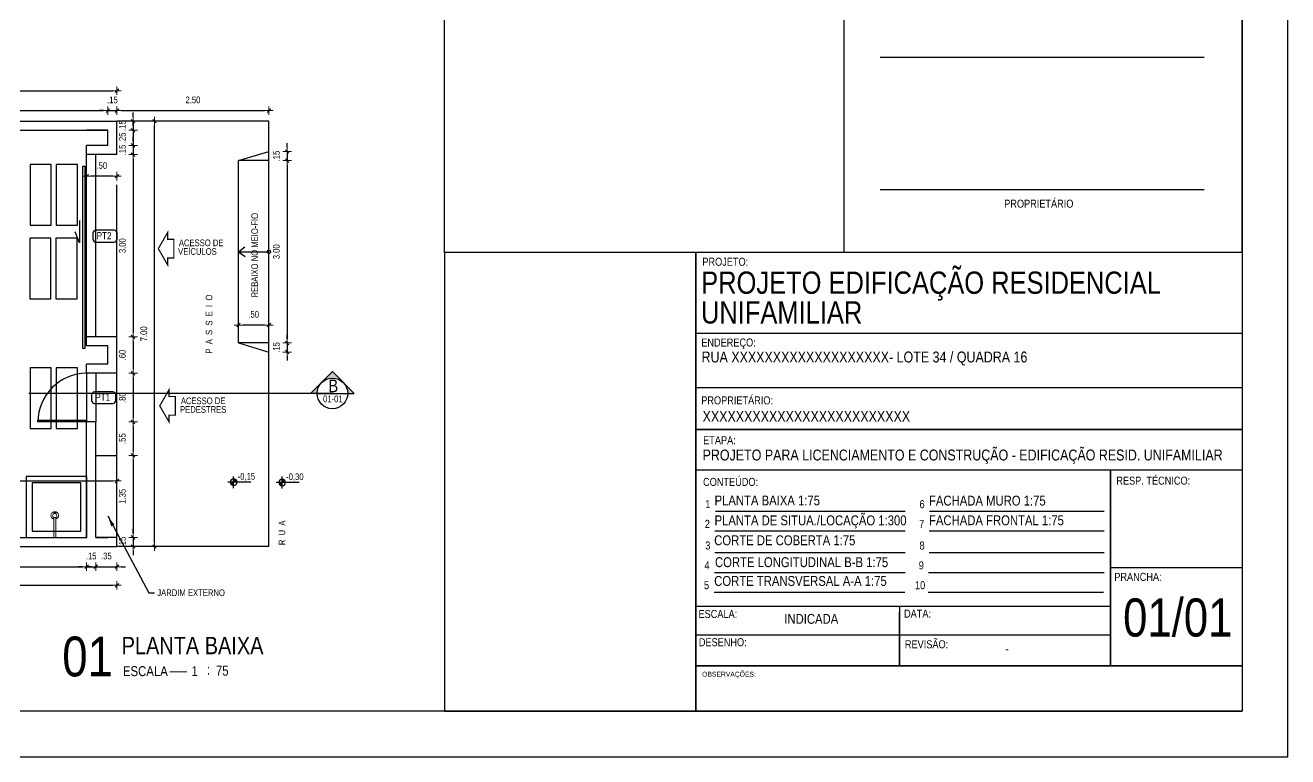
# Model space of a CAD drawing. Header units: millimetres. Extents: x -178 to 521, y -135 to 750.
# Drawn here: x -46.72 to -25.95, y 700.13 to 712.17 of the extents above; entities that cross this region are included whole.
import ezdxf
from ezdxf.enums import TextEntityAlignment as Align

# ---------------------------------------------------------------- set-up
doc = ezdxf.new("R2010")
doc.units = ezdxf.units.MM
doc.header["$LTSCALE"] = 20
doc.header["$MEASUREMENT"] = 0
doc.header["$PDSIZE"] = -5
for name, pattern in [('DASHDOT2', [0.5, 0.25, -0.125, 0, -0.125]), ('HIDDEN2', [0.1875, 0.125, -0.0625]), ('TRAÇO-2PTOS_P', [0.625, 0.25, -0.125, 0, -0.125, 0, -0.125])]:
    doc.linetypes.add(name, pattern=pattern)
doc.layers.get('0').update_dxf_attribs({"linetype": 'CONTINUOUS'})
doc.layers.get('Defpoints').update_dxf_attribs({"linetype": 'CONTINUOUS'})
for name, color, linetype in [('AR-ALV', 5, 'CONTINUOUS'), ('ARQ-COB-PROJ', 8, 'TRAÇO-2PTOS_P'), ('COTA', 7, 'CONTINUOUS'), ('COTAS', 7, 'CONTINUOUS'), ('DIVERSOS', 1, 'CONTINUOUS'), ('E-txt-g', 3, 'CONTINUOUS'), ('E-TXT-Y', 2, 'CONTINUOUS'), ('Layer1', 7, 'CONTINUOUS'), ('LAYER4', 7, 'CONTINUOUS'), ('LAYER5', 8, 'CONTINUOUS'), ('LAYER7', 4, 'CONTINUOUS'), ("LINHA - PROJETU'S", 1, 'CONTINUOUS'), ("PRANCHA - PROJETU'S", 7, 'CONTINUOUS'), ('TEXTO', 4, 'CONTINUOUS')]:
    doc.layers.add(name, color=color, linetype=linetype)
for name, color, linetype, lineweight in [('E-Cta-W', 7, 'CONTINUOUS', 20), ('E-Lay-9', 9, 'CONTINUOUS', 9), ('E-Pen-C', 4, 'CONTINUOUS', 15), ('E-Pen-G', 3, 'CONTINUOUS', 30), ('E-Txt-W', 7, 'CONTINUOUS', 20)]:
    doc.layers.add(name, color=color, linetype=linetype, lineweight=lineweight)
doc.styles.add('F2', font='ARIALN.TTF')
doc.dimstyles.new('DIMENSION-1', dxfattribs={"dimtxt": 0.11, "dimasz": 0.07, "dimexe": 1, "dimexo": 0, "dimgap": 0.12, "dimtad": 1, "dimzin": 7, "dimdsep": 46, "dimtxsty": 'F2', "dimblk1": 'TRACO', "dimblk2": 'TRACO', "dimsah": 1, "dimcen": 1, "dimse1": 1, "dimse2": 1, "dimclrd": 256, "dimclre": 256, "dimclrt": 6, "dimadec": 0, "dimazin": 0, "dimtfac": 1, "dimtix": 1, "dimtmove": 2, "dimatfit": 3, "dimldrblk": 'TRACO', "dimfxl": 1, "dimtolj": 1, "dimtzin": 0, "dimarcsym": 0})
doc.dimstyles.get("Standard").update_dxf_attribs({"dimtxt": 0.18, "dimasz": 0.18, "dimexe": 0.18, "dimexo": 0.0625, "dimgap": 0.09, "dimtad": 0, "dimtih": 1, "dimtoh": 1, "dimdec": 4, "dimzin": 0, "dimdsep": 46, "dimtxsty": 'Standard', "dimcen": 0.09, "dimadec": 0, "dimazin": 0, "dimtfac": 1, "dimtdec": 4, "dimtofl": 0, "dimtmove": 0, "dimatfit": 3, "dimfxl": 1, "dimtolj": 1, "dimtzin": 0, "dimarcsym": 0})

# ---------------------------------------------------------------- blocks, each defined once
blk = doc.blocks.new('TRACO')
at = {"layer": 'E-Pen-C'}
for p, q in [((-1, 0), (1, 0)), ((0, 1), (0, -1))]:
    blk.add_line(p, q, dxfattribs=at)
at = {"layer": 'E-Pen-G'}
blk.add_line((-0.42, -0.42), (0.42, 0.42), dxfattribs=at)
blk = doc.blocks.new('*D412')
at = {"linetype": 'Continuous', "lineweight": -2}
blk.add_line((-49.485, 703.257), (-45.785, 703.257), dxfattribs=at)
at = {"layer": 'Defpoints', "color": 0, "linetype": 'Continuous'}
for p in [(-49.555, 703.74), (-45.715, 703.74), (-45.715, 703.257)]:
    blk.add_point(p, dxfattribs=at)
at = {"linetype": 'Continuous', "lineweight": -2, "xscale": 0.07, "yscale": 0.07, "zscale": 0.07, "rotation": 180}
blk.add_blockref('TRACO', (-49.555, 703.257), dxfattribs=at)
at = {"linetype": 'Continuous', "lineweight": -2, "xscale": 0.07, "yscale": 0.07, "zscale": 0.07}
blk.add_blockref('TRACO', (-45.715, 703.257), dxfattribs=at)
at = {"color": 6, "linetype": 'Continuous', "insert": (-47.635, 703.433), "char_height": 0.11, "attachment_point": 5, "style": 'F2'}
blk.add_mtext('\\A1;3.85', dxfattribs=at)
blk = doc.blocks.new('*D341')
at = {"lineweight": -2}
for p, q in [((-45.785, 703.257), (-45.855, 703.257)), ((-45.715, 703.257), (-45.565, 703.257)), ((-45.495, 703.257), (-45.425, 703.257))]:
    blk.add_line(p, q, dxfattribs=at)
at = {"layer": 'Defpoints', "color": 0}
for p in [(-45.715, 703.74), (-45.565, 703.74), (-45.565, 703.257)]:
    blk.add_point(p, dxfattribs=at)
at = {"lineweight": -2, "xscale": 0.07, "yscale": 0.07, "zscale": 0.07}
blk.add_blockref('TRACO', (-45.715, 703.257), dxfattribs=at)
at = {"lineweight": -2, "xscale": 0.07, "yscale": 0.07, "zscale": 0.07, "rotation": 180}
blk.add_blockref('TRACO', (-45.565, 703.257), dxfattribs=at)
at = {"color": 6, "insert": (-45.64, 703.433), "char_height": 0.11, "attachment_point": 5, "style": 'F2'}
blk.add_mtext('\\A1;.15', dxfattribs=at)
blk = doc.blocks.new('*D413')
at = {"linetype": 'Continuous', "lineweight": -2}
blk.add_line((-70.145, 702.952), (-45.285, 702.952), dxfattribs=at)
at = {"layer": 'Defpoints', "color": 0, "linetype": 'Continuous'}
for p in [(-70.215, 703.59), (-45.215, 703.59), (-45.215, 702.952)]:
    blk.add_point(p, dxfattribs=at)
at = {"linetype": 'Continuous', "lineweight": -2, "xscale": 0.07, "yscale": 0.07, "zscale": 0.07, "rotation": 180}
blk.add_blockref('TRACO', (-70.215, 702.952), dxfattribs=at)
at = {"linetype": 'Continuous', "lineweight": -2, "xscale": 0.07, "yscale": 0.07, "zscale": 0.07}
blk.add_blockref('TRACO', (-45.215, 702.952), dxfattribs=at)
at = {"color": 6, "linetype": 'Continuous', "insert": (-56.565, 703.128), "char_height": 0.11, "attachment_point": 5, "style": 'F2'}
blk.add_mtext('\\A1;25.00', dxfattribs=at)
blk = doc.blocks.new('*D426')
at = {"linetype": 'Continuous', "lineweight": -2}
blk.add_line((-49.485, 710.763), (-45.435, 710.763), dxfattribs=at)
at = {"layer": 'Defpoints', "color": 0, "linetype": 'Continuous'}
for p in [(-45.365, 710.763), (-45.365, 710.44), (-49.555, 706.89)]:
    blk.add_point(p, dxfattribs=at)
at = {"linetype": 'Continuous', "lineweight": -2, "xscale": 0.07, "yscale": 0.07, "zscale": 0.07, "rotation": 180}
blk.add_blockref('TRACO', (-49.555, 710.763), dxfattribs=at)
at = {"linetype": 'Continuous', "lineweight": -2, "xscale": 0.07, "yscale": 0.07, "zscale": 0.07}
blk.add_blockref('TRACO', (-45.365, 710.763), dxfattribs=at)
at = {"color": 6, "linetype": 'Continuous', "insert": (-47.46, 710.939), "char_height": 0.11, "attachment_point": 5, "style": 'F2'}
blk.add_mtext('\\A1;4.19', dxfattribs=at)
blk = doc.blocks.new('*D345')
at = {"lineweight": -2}
for p, q in [((-45.435, 710.763), (-45.505, 710.763)), ((-45.365, 710.763), (-45.215, 710.763)), ((-45.145, 710.763), (-45.075, 710.763))]:
    blk.add_line(p, q, dxfattribs=at)
at = {"layer": 'Defpoints', "color": 0}
for p in [(-45.215, 710.763), (-45.215, 710.59), (-45.365, 710.44)]:
    blk.add_point(p, dxfattribs=at)
at = {"lineweight": -2, "xscale": 0.07, "yscale": 0.07, "zscale": 0.07}
blk.add_blockref('TRACO', (-45.365, 710.763), dxfattribs=at)
at = {"lineweight": -2, "xscale": 0.07, "yscale": 0.07, "zscale": 0.07, "rotation": 180}
blk.add_blockref('TRACO', (-45.215, 710.763), dxfattribs=at)
at = {"color": 6, "insert": (-45.29, 710.939), "char_height": 0.11, "attachment_point": 5, "style": 'F2'}
blk.add_mtext('\\A1;.15', dxfattribs=at)
blk = doc.blocks.new('*D427')
at = {"linetype": 'Continuous', "lineweight": -2}
blk.add_line((-70.145, 711.09), (-45.285, 711.09), dxfattribs=at)
at = {"layer": 'Defpoints', "color": 0, "linetype": 'Continuous'}
for p in [(-45.215, 711.09), (-70.215, 710.59), (-45.215, 710.59)]:
    blk.add_point(p, dxfattribs=at)
at = {"linetype": 'Continuous', "lineweight": -2, "xscale": 0.07, "yscale": 0.07, "zscale": 0.07, "rotation": 180}
blk.add_blockref('TRACO', (-70.215, 711.09), dxfattribs=at)
at = {"linetype": 'Continuous', "lineweight": -2, "xscale": 0.07, "yscale": 0.07, "zscale": 0.07}
blk.add_blockref('TRACO', (-45.215, 711.09), dxfattribs=at)
at = {"color": 6, "linetype": 'Continuous', "insert": (-56.565, 711.266), "char_height": 0.11, "attachment_point": 5, "style": 'F2'}
blk.add_mtext('\\A1;25.00', dxfattribs=at)
blk = doc.blocks.new('*D366')
at = {"linetype": 'Continuous', "lineweight": -2}
blk.add_line((-45.145, 710.763), (-42.785, 710.763), dxfattribs=at)
at = {"layer": 'Defpoints', "color": 0, "linetype": 'Continuous'}
for p in [(-42.715, 710.763), (-45.215, 710.363), (-42.715, 710.363)]:
    blk.add_point(p, dxfattribs=at)
at = {"linetype": 'Continuous', "lineweight": -2, "xscale": 0.07, "yscale": 0.07, "zscale": 0.07, "rotation": 180}
blk.add_blockref('TRACO', (-45.215, 710.763), dxfattribs=at)
at = {"linetype": 'Continuous', "lineweight": -2, "xscale": 0.07, "yscale": 0.07, "zscale": 0.07}
blk.add_blockref('TRACO', (-42.715, 710.763), dxfattribs=at)
at = {"color": 6, "linetype": 'Continuous', "insert": (-43.965, 710.939), "char_height": 0.11, "attachment_point": 5, "style": 'F2'}
blk.add_mtext('\\A1;2.50', dxfattribs=at)
blk = doc.blocks.new('*D367')
at = {"linetype": 'Continuous', "lineweight": -2}
for p, q in [((-42.415, 710.16), (-42.415, 710.23)), ((-42.415, 710.09), (-42.415, 709.94)), ((-42.415, 709.87), (-42.415, 709.8))]:
    blk.add_line(p, q, dxfattribs=at)
at = {"layer": 'Defpoints', "color": 0, "linetype": 'Continuous'}
for p in [(-42.574, 710.09), (-42.574, 709.94), (-42.415, 709.94)]:
    blk.add_point(p, dxfattribs=at)
at = {"linetype": 'Continuous', "lineweight": -2, "xscale": 0.07, "yscale": 0.07, "zscale": 0.07}
for p, rotation in [((-42.415, 710.09), 270), ((-42.415, 709.94), 90)]:
    blk.add_blockref('TRACO', p, dxfattribs=dict(at, rotation=rotation))
at = {"color": 6, "linetype": 'Continuous', "insert": (-42.592, 710.015), "char_height": 0.11, "attachment_point": 5, "rotation": 90, "style": 'F2'}
blk.add_mtext('\\A1;.15', dxfattribs=at)
blk = doc.blocks.new('*D368')
at = {"linetype": 'Continuous', "lineweight": -2}
blk.add_line((-42.415, 709.87), (-42.415, 707.01), dxfattribs=at)
at = {"layer": 'Defpoints', "color": 0, "linetype": 'Continuous'}
for p in [(-42.574, 709.94), (-42.574, 706.94), (-42.415, 706.94)]:
    blk.add_point(p, dxfattribs=at)
at = {"linetype": 'Continuous', "lineweight": -2, "xscale": 0.07, "yscale": 0.07, "zscale": 0.07}
for p, rotation in [((-42.415, 709.94), 90), ((-42.415, 706.94), 270)]:
    blk.add_blockref('TRACO', p, dxfattribs=dict(at, rotation=rotation))
at = {"color": 6, "linetype": 'Continuous', "insert": (-42.592, 708.44), "char_height": 0.11, "attachment_point": 5, "rotation": 90, "style": 'F2'}
blk.add_mtext('\\A1;3.00', dxfattribs=at)
blk = doc.blocks.new('*D369')
at = {"linetype": 'Continuous', "lineweight": -2}
for p, q in [((-42.415, 707.01), (-42.415, 707.08)), ((-42.415, 706.94), (-42.415, 706.79)), ((-42.415, 706.72), (-42.415, 706.65))]:
    blk.add_line(p, q, dxfattribs=at)
at = {"layer": 'Defpoints', "color": 0, "linetype": 'Continuous'}
for p in [(-42.574, 706.94), (-42.574, 706.79), (-42.415, 706.79)]:
    blk.add_point(p, dxfattribs=at)
at = {"linetype": 'Continuous', "lineweight": -2, "xscale": 0.07, "yscale": 0.07, "zscale": 0.07}
for p, rotation in [((-42.415, 706.94), 270), ((-42.415, 706.79), 90)]:
    blk.add_blockref('TRACO', p, dxfattribs=dict(at, rotation=rotation))
at = {"color": 6, "linetype": 'Continuous', "insert": (-42.592, 706.865), "char_height": 0.11, "attachment_point": 5, "rotation": 90, "style": 'F2'}
blk.add_mtext('\\A1;.15', dxfattribs=at)
blk = doc.blocks.new('*D370')
at = {"linetype": 'Continuous', "lineweight": -2}
blk.add_line((-42.785, 707.234), (-43.145, 707.234), dxfattribs=at)
at = {"layer": 'Defpoints', "color": 0, "linetype": 'Continuous'}
for p in [(-43.215, 707.234), (-43.215, 706.94), (-42.715, 706.94)]:
    blk.add_point(p, dxfattribs=at)
at = {"linetype": 'Continuous', "lineweight": -2, "xscale": 0.07, "yscale": 0.07, "zscale": 0.07, "rotation": 180}
blk.add_blockref('TRACO', (-43.215, 707.234), dxfattribs=at)
at = {"linetype": 'Continuous', "lineweight": -2, "xscale": 0.07, "yscale": 0.07, "zscale": 0.07}
blk.add_blockref('TRACO', (-42.715, 707.234), dxfattribs=at)
at = {"color": 6, "linetype": 'Continuous', "insert": (-42.965, 707.41), "char_height": 0.11, "attachment_point": 5, "style": 'F2'}
blk.add_mtext('\\A1;.50', dxfattribs=at)
blk = doc.blocks.new('*D371')
at = {"linetype": 'Continuous', "lineweight": -2}
for p, q in [((-44.95, 710.66), (-44.95, 710.73)), ((-44.95, 710.59), (-44.95, 710.44)), ((-44.95, 710.37), (-44.95, 710.3))]:
    blk.add_line(p, q, dxfattribs=at)
at = {"layer": 'Defpoints', "color": 0, "linetype": 'Continuous'}
for p in [(-45.215, 710.59), (-45.215, 710.44), (-44.95, 710.44)]:
    blk.add_point(p, dxfattribs=at)
at = {"linetype": 'Continuous', "lineweight": -2, "xscale": 0.07, "yscale": 0.07, "zscale": 0.07}
for p, rotation in [((-44.95, 710.59), 270), ((-44.95, 710.44), 90)]:
    blk.add_blockref('TRACO', p, dxfattribs=dict(at, rotation=rotation))
at = {"color": 6, "linetype": 'Continuous', "insert": (-45.126, 710.515), "char_height": 0.11, "attachment_point": 5, "rotation": 90, "style": 'F2'}
blk.add_mtext('\\A1;.15', dxfattribs=at)
blk = doc.blocks.new('*D372')
at = {"linetype": 'Continuous', "lineweight": -2}
for p, q in [((-44.95, 710.51), (-44.95, 710.58)), ((-44.95, 710.44), (-44.95, 710.19)), ((-44.95, 710.12), (-44.95, 710.05))]:
    blk.add_line(p, q, dxfattribs=at)
at = {"layer": 'Defpoints', "color": 0, "linetype": 'Continuous'}
for p in [(-45.215, 710.44), (-45.365, 710.19), (-44.95, 710.19)]:
    blk.add_point(p, dxfattribs=at)
at = {"linetype": 'Continuous', "lineweight": -2, "xscale": 0.07, "yscale": 0.07, "zscale": 0.07}
for p, rotation in [((-44.95, 710.44), 270), ((-44.95, 710.19), 90)]:
    blk.add_blockref('TRACO', p, dxfattribs=dict(at, rotation=rotation))
at = {"color": 6, "linetype": 'Continuous', "insert": (-45.126, 710.315), "char_height": 0.11, "attachment_point": 5, "rotation": 90, "style": 'F2'}
blk.add_mtext('\\A1;.25', dxfattribs=at)
blk = doc.blocks.new('*D373')
at = {"linetype": 'Continuous', "lineweight": -2}
blk.add_line((-44.95, 709.97), (-44.95, 707.11), dxfattribs=at)
at = {"layer": 'Defpoints', "color": 0, "linetype": 'Continuous'}
for p in [(-45.365, 710.04), (-45.565, 707.04), (-44.95, 707.04)]:
    blk.add_point(p, dxfattribs=at)
at = {"linetype": 'Continuous', "lineweight": -2, "xscale": 0.07, "yscale": 0.07, "zscale": 0.07}
for p, rotation in [((-44.95, 710.04), 90), ((-44.95, 707.04), 270)]:
    blk.add_blockref('TRACO', p, dxfattribs=dict(at, rotation=rotation))
at = {"color": 6, "linetype": 'Continuous', "insert": (-45.126, 708.54), "char_height": 0.11, "attachment_point": 5, "rotation": 90, "style": 'F2'}
blk.add_mtext('\\A1;3.00', dxfattribs=at)
blk = doc.blocks.new('*D374')
at = {"linetype": 'Continuous', "lineweight": -2}
blk.add_line((-44.95, 706.97), (-44.95, 706.51), dxfattribs=at)
at = {"layer": 'Defpoints', "color": 0, "linetype": 'Continuous'}
for p in [(-45.565, 707.04), (-45.565, 706.44), (-44.95, 706.44)]:
    blk.add_point(p, dxfattribs=at)
at = {"linetype": 'Continuous', "lineweight": -2, "xscale": 0.07, "yscale": 0.07, "zscale": 0.07}
for p, rotation in [((-44.95, 707.04), 90), ((-44.95, 706.44), 270)]:
    blk.add_blockref('TRACO', p, dxfattribs=dict(at, rotation=rotation))
at = {"color": 6, "linetype": 'Continuous', "insert": (-45.126, 706.74), "char_height": 0.11, "attachment_point": 5, "rotation": 90, "style": 'F2'}
blk.add_mtext('\\A1;.60', dxfattribs=at)
blk = doc.blocks.new('*D375')
at = {"linetype": 'Continuous', "lineweight": -2}
blk.add_line((-44.95, 706.37), (-44.95, 705.71), dxfattribs=at)
at = {"layer": 'Defpoints', "color": 0, "linetype": 'Continuous'}
for p in [(-45.565, 706.44), (-45.565, 705.64), (-44.95, 705.64)]:
    blk.add_point(p, dxfattribs=at)
at = {"linetype": 'Continuous', "lineweight": -2, "xscale": 0.07, "yscale": 0.07, "zscale": 0.07}
for p, rotation in [((-44.95, 706.44), 90), ((-44.95, 705.64), 270)]:
    blk.add_blockref('TRACO', p, dxfattribs=dict(at, rotation=rotation))
at = {"color": 6, "linetype": 'Continuous', "insert": (-45.126, 706.04), "char_height": 0.11, "attachment_point": 5, "rotation": 90, "style": 'F2'}
blk.add_mtext('\\A1;.80', dxfattribs=at)
blk = doc.blocks.new('*D376')
at = {"linetype": 'Continuous', "lineweight": -2}
blk.add_line((-44.95, 705.02), (-44.95, 703.81), dxfattribs=at)
at = {"layer": 'Defpoints', "color": 0, "linetype": 'Continuous'}
for p in [(-45.215, 705.09), (-45.215, 703.74), (-44.95, 703.74)]:
    blk.add_point(p, dxfattribs=at)
at = {"linetype": 'Continuous', "lineweight": -2, "xscale": 0.07, "yscale": 0.07, "zscale": 0.07}
for p, rotation in [((-44.95, 705.09), 90), ((-44.95, 703.74), 270)]:
    blk.add_blockref('TRACO', p, dxfattribs=dict(at, rotation=rotation))
at = {"color": 6, "linetype": 'Continuous', "insert": (-45.126, 704.415), "char_height": 0.11, "attachment_point": 5, "rotation": 90, "style": 'F2'}
blk.add_mtext('\\A1;1.35', dxfattribs=at)
blk = doc.blocks.new('*D377')
at = {"linetype": 'Continuous', "lineweight": -2}
for p, q in [((-44.95, 703.81), (-44.95, 703.88)), ((-44.95, 703.74), (-44.95, 703.59)), ((-44.95, 703.52), (-44.95, 703.45))]:
    blk.add_line(p, q, dxfattribs=at)
at = {"layer": 'Defpoints', "color": 0, "linetype": 'Continuous'}
for p in [(-45.215, 703.74), (-45.215, 703.59), (-44.95, 703.59)]:
    blk.add_point(p, dxfattribs=at)
at = {"linetype": 'Continuous', "lineweight": -2, "xscale": 0.07, "yscale": 0.07, "zscale": 0.07}
for p, rotation in [((-44.95, 703.74), 270), ((-44.95, 703.59), 90)]:
    blk.add_blockref('TRACO', p, dxfattribs=dict(at, rotation=rotation))
at = {"color": 6, "linetype": 'Continuous', "insert": (-45.126, 703.665), "char_height": 0.11, "attachment_point": 5, "rotation": 90, "style": 'F2'}
blk.add_mtext('\\A1;.15', dxfattribs=at)
blk = doc.blocks.new('*D378')
at = {"linetype": 'Continuous', "lineweight": -2}
blk.add_line((-44.597, 703.66), (-44.597, 710.52), dxfattribs=at)
at = {"layer": 'Defpoints', "color": 0, "linetype": 'Continuous'}
for p in [(-44.597, 710.59), (-42.715, 710.59), (-42.715, 703.59)]:
    blk.add_point(p, dxfattribs=at)
at = {"linetype": 'Continuous', "lineweight": -2, "xscale": 0.07, "yscale": 0.07, "zscale": 0.07}
for p, rotation in [((-44.597, 710.59), 90), ((-44.597, 703.59), 270)]:
    blk.add_blockref('TRACO', p, dxfattribs=dict(at, rotation=rotation))
at = {"color": 6, "linetype": 'Continuous', "insert": (-44.773, 707.09), "char_height": 0.11, "attachment_point": 5, "rotation": 90, "style": 'F2'}
blk.add_mtext('\\A1;7.00', dxfattribs=at)
blk = doc.blocks.new('Seta')
at = {"const_width": 2}
blk.add_lwpolyline([(10, 15), (10, 26), (25, 0), (10, -26), (10, -15), (0, -15), (0, 15)], close=True, dxfattribs=at)
blk = doc.blocks.new('*D379')
at = {"linetype": 'Continuous', "lineweight": -2}
blk.add_line((-45.285, 709.684), (-45.645, 709.684), dxfattribs=at)
at = {"layer": 'Defpoints', "color": 0, "linetype": 'Continuous'}
for p in [(-45.715, 709.831), (-45.215, 709.831), (-45.715, 709.684)]:
    blk.add_point(p, dxfattribs=at)
at = {"linetype": 'Continuous', "lineweight": -2, "xscale": 0.07, "yscale": 0.07, "zscale": 0.07, "rotation": 180}
blk.add_blockref('TRACO', (-45.715, 709.684), dxfattribs=at)
at = {"linetype": 'Continuous', "lineweight": -2, "xscale": 0.07, "yscale": 0.07, "zscale": 0.07}
blk.add_blockref('TRACO', (-45.215, 709.684), dxfattribs=at)
at = {"color": 6, "linetype": 'Continuous', "insert": (-45.465, 709.86), "char_height": 0.11, "attachment_point": 5, "style": 'F2'}
blk.add_mtext('\\A1;.50', dxfattribs=at)
blk = doc.blocks.new('*D380')
at = {"linetype": 'Continuous', "lineweight": -2}
for p, q in [((-44.95, 710.26), (-44.95, 710.33)), ((-44.95, 710.19), (-44.95, 710.04)), ((-44.95, 709.97), (-44.95, 709.9))]:
    blk.add_line(p, q, dxfattribs=at)
at = {"layer": 'Defpoints', "color": 0, "linetype": 'Continuous'}
for p in [(-45.365, 710.19), (-45.365, 710.04), (-44.95, 710.04)]:
    blk.add_point(p, dxfattribs=at)
at = {"linetype": 'Continuous', "lineweight": -2, "xscale": 0.07, "yscale": 0.07, "zscale": 0.07}
for p, rotation in [((-44.95, 710.19), 270), ((-44.95, 710.04), 90)]:
    blk.add_blockref('TRACO', p, dxfattribs=dict(at, rotation=rotation))
at = {"color": 6, "linetype": 'Continuous', "insert": (-45.126, 710.115), "char_height": 0.11, "attachment_point": 5, "rotation": 90, "style": 'F2'}
blk.add_mtext('\\A1;.15', dxfattribs=at)
blk = doc.blocks.new('*D381')
at = {"linetype": 'Continuous', "lineweight": -2}
blk.add_line((-44.95, 705.57), (-44.95, 705.16), dxfattribs=at)
at = {"layer": 'Defpoints', "color": 0, "linetype": 'Continuous'}
for p in [(-45.565, 705.64), (-45.565, 705.09), (-44.95, 705.09)]:
    blk.add_point(p, dxfattribs=at)
at = {"linetype": 'Continuous', "lineweight": -2, "xscale": 0.07, "yscale": 0.07, "zscale": 0.07}
for p, rotation in [((-44.95, 705.64), 90), ((-44.95, 705.09), 270)]:
    blk.add_blockref('TRACO', p, dxfattribs=dict(at, rotation=rotation))
at = {"color": 6, "linetype": 'Continuous', "insert": (-45.126, 705.365), "char_height": 0.11, "attachment_point": 5, "rotation": 90, "style": 'F2'}
blk.add_mtext('\\A1;.55', dxfattribs=at)
blk = doc.blocks.new('*D382')
at = {"linetype": 'Continuous', "lineweight": -2}
for p, q in [((-45.635, 703.257), (-45.705, 703.257)), ((-45.565, 703.257), (-45.215, 703.257)), ((-45.145, 703.257), (-45.075, 703.257))]:
    blk.add_line(p, q, dxfattribs=at)
at = {"layer": 'Defpoints', "color": 0, "linetype": 'Continuous'}
for p in [(-45.565, 703.74), (-45.215, 703.74), (-45.215, 703.257)]:
    blk.add_point(p, dxfattribs=at)
at = {"linetype": 'Continuous', "lineweight": -2, "xscale": 0.07, "yscale": 0.07, "zscale": 0.07}
blk.add_blockref('TRACO', (-45.565, 703.257), dxfattribs=at)
at = {"linetype": 'Continuous', "lineweight": -2, "xscale": 0.07, "yscale": 0.07, "zscale": 0.07, "rotation": 180}
blk.add_blockref('TRACO', (-45.215, 703.257), dxfattribs=at)
at = {"color": 6, "linetype": 'Continuous', "insert": (-45.39, 703.433), "char_height": 0.11, "attachment_point": 5, "style": 'F2'}
blk.add_mtext('\\A1;.35', dxfattribs=at)
blk = doc.blocks.new('Chuveiro')
at = {"layer": 'E-Lay-9', "color": 8}
for p, q in [((-0.031, 0.016), (-0.36, 0.016)), ((0.051, 0.016), (0.031, 0.016)), ((0.051, 0.016), (0.051, -0.016)), ((-0.031, -0.016), (-0.36, -0.016)), ((0.051, -0.016), (0.031, -0.016))]:
    blk.add_line(p, q, dxfattribs=at)
blk.add_circle((0, 0), 0.0348, dxfattribs=at)
for centre, radius, start, end in [((0, 0), 0.0624, 194.4775, 165.5225), ((0.009, 0), 0.0444, 339.4266, 20.5734)]:
    blk.add_arc(centre, radius, start, end, dxfattribs=at)
blk = doc.blocks.new('IND_DES')
at = {"layer": 'E-Txt-W', "color": 7}
blk.add_line((0.027, -0.243), (0.198, -0.243), dxfattribs=at)
at = {"layer": 'E-txt-g', "color": 7, "style": 'F2'}
for s, p in [('ESCALA', (-0.446, -0.286)), ('1', (0.243, -0.286)), (':', (0.399, -0.271))]:
    blk.add_text(s, height=0.1, dxfattribs=at).set_placement(p)
blk.add_attdef('ESCALA', (0.49, -0.281), '', height=0.1, dxfattribs=at)
at = {"layer": 'E-Txt-W', "color": 6, "style": 'F2'}
blk.add_attdef('00', text='', height=0.4, dxfattribs=at).set_placement((-0.708, -0.288), align=Align.CENTER)
at = {"layer": 'E-TXT-Y', "color": 7, "style": 'F2'}
for tag, p in [('PROJETO', (-0.456, 0.183)), ('DESENHO', (-0.458, -0.066))]:
    blk.add_attdef(tag, p, '', height=0.175, dxfattribs=at)
blk = doc.blocks.new('A$C52F82244')
at = {"layer": 'LAYER5'}
blk.add_hatch(color=2, dxfattribs=at).paths.add_polyline_path([(0.5, 0.85), (0, 0.35), (0.15, 0.35, -1), (0.85, 0.35), (1, 0.35)])
at = {"layer": 'LAYER4', "color": 2}
blk.add_line((0.15, 0.35), (0.85, 0.35), dxfattribs=at)
at = {"layer": 'LAYER7', "color": 2}
for p, q in [((0.5, 0.85), (0, 0.35)), ((0.5, 0.85), (1, 0.35)), ((0.15, 0.35), (0, 0.35)), ((0.85, 0.35), (1, 0.35))]:
    blk.add_line(p, q, dxfattribs=at)
blk.add_circle((0.5, 0.35), 0.35, dxfattribs=at)
blk = doc.blocks.new('*D500')
at = {"linetype": 'Continuous', "lineweight": -2}
blk.add_line((-49.485, 704.668), (-45.285, 704.668), dxfattribs=at)
at = {"layer": 'Defpoints', "color": 0, "linetype": 'Continuous'}
for p in [(-45.215, 707.04), (-49.555, 706.89), (-45.215, 704.668)]:
    blk.add_point(p, dxfattribs=at)
at = {"linetype": 'Continuous', "lineweight": -2, "xscale": 0.07, "yscale": 0.07, "zscale": 0.07, "rotation": 180}
blk.add_blockref('TRACO', (-49.555, 704.668), dxfattribs=at)
at = {"linetype": 'Continuous', "lineweight": -2, "xscale": 0.07, "yscale": 0.07, "zscale": 0.07}
blk.add_blockref('TRACO', (-45.215, 704.668), dxfattribs=at)
at = {"color": 6, "linetype": 'Continuous', "insert": (-47.385, 704.844), "char_height": 0.11, "attachment_point": 5, "style": 'F2'}
blk.add_mtext('\\A1;4.35', dxfattribs=at)
blk = doc.blocks.new('NIVEL')
at = {"layer": 'DIVERSOS'}
h = blk.add_hatch(color=7, dxfattribs=at)
h.paths.add_polyline_path([(0, 0.137, 0.414214), (-0.137, 0), (0, 0)])
h.paths.add_polyline_path([(0, 0), (0, -0.137, 0.414214), (0.137, 0)])
at = {"layer": 'DIVERSOS', "color": 7}
for p, q in [((0.709, 0), (-0.242, 0)), ((0, 0.242), (0, -0.242))]:
    blk.add_line(p, q, dxfattribs=at)
blk.add_circle((0, 0), 0.137, dxfattribs=at)

msp = doc.modelspace()

# ---------------------------------------------------------------- linework, layer by layer
at = {"color": 5, "linetype": 'Continuous'}
for p, q in [((-26.698, 708.429), (-26.698, 721.413)), ((-70.215, 710.59), (-45.215, 710.59)), ((-45.215, 710.44), (-45.215, 710.59)), ((-70.065, 710.44), (-45.365, 710.44)), ((-45.365, 710.44), (-45.715, 710.44)), ((-45.365, 710.19), (-45.365, 710.44)), ((-45.215, 710.04), (-45.215, 710.44)), ((-45.715, 710.04), (-45.715, 710.19)), ((-45.365, 710.19), (-45.715, 710.19)), ((-45.215, 710.04), (-45.715, 710.04)), ((-26.698, 708.429), (-39.823, 708.429)), ((-35.689, 700.88), (-35.689, 708.429)), ((-26.698, 708.429), (-26.698, 700.88)), ((-45.715, 706.89), (-45.715, 707.04)), ((-45.215, 707.04), (-45.715, 707.04)), ((-45.215, 706.44), (-45.215, 707.04)), ((-35.689, 707.1), (-26.698, 707.1)), ((-35.689, 707.1), (-26.698, 707.1)), ((-45.365, 706.89), (-45.715, 706.89)), ((-45.365, 706.59), (-45.365, 706.89)), ((-45.715, 706.44), (-45.715, 706.59)), ((-45.365, 706.59), (-45.715, 706.59)), ((-45.215, 706.44), (-45.715, 706.44)), ((-35.689, 706.206), (-26.698, 706.206)), ((-45.715, 703.74), (-45.715, 705.64)), ((-45.565, 705.64), (-45.715, 705.64)), ((-45.565, 705.09), (-45.565, 705.64)), ((-35.689, 705.513), (-26.698, 705.513)), ((-26.698, 705.513), (-35.689, 705.513)), ((-35.689, 705.513), (-26.698, 705.513)), ((-35.689, 705.513), (-26.698, 705.513)), ((-35.689, 705.513), (-26.698, 705.513)), ((-45.565, 703.74), (-45.565, 705.09)), ((-35.689, 704.854), (-26.698, 704.854)), ((-28.866, 701.634), (-28.866, 704.854)), ((-28.866, 704.854), (-28.866, 701.634)), ((-49.555, 703.74), (-45.715, 703.74)), ((-45.215, 703.74), (-45.565, 703.74)), ((-45.215, 703.59), (-45.215, 703.74)), ((-70.215, 703.59), (-45.215, 703.59)), ((-28.866, 703.244), (-26.698, 703.244)), ((-28.866, 702.797), (-28.866, 701.634)), ((-28.866, 702.797), (-28.866, 702.284)), ((-28.866, 702.605), (-35.689, 702.605)), ((-32.34, 702.605), (-32.34, 701.626)), ((-32.34, 702.139), (-32.34, 702.508)), ((-28.866, 702.587), (-28.866, 702.589)), ((-35.689, 702.139), (-29.02, 702.139)), ((-35.689, 702.139), (-28.866, 702.139)), ((-35.689, 701.626), (-26.698, 701.626)), ((-26.698, 701.626), (-35.689, 701.626)), ((-39.823, 700.88), (-26.698, 700.88)), ((-39.823, 700.88), (-26.698, 700.88)), ((-39.823, 700.88), (-26.698, 700.88)), ((-38.497, 700.88), (-26.698, 700.88)), ((-35.052, 700.88), (-26.942, 700.88)), ((-35.052, 700.88), (-26.698, 700.88))]:
    msp.add_line(p, q, dxfattribs=at)
at = {"color": 2}
for q in [(-39.823, 717.145), (-39.823, 700.88)]:
    msp.add_line((-39.823, 708.429), q, dxfattribs=at)
at = {"color": 7, "linetype": 'Continuous'}
for p, q in [((-27.322, 711.639), (-32.655, 711.639)), ((-27.322, 709.457), (-32.655, 709.457))]:
    msp.add_line(p, q, dxfattribs=at)
at = {"color": 2, "linetype": 'Continuous'}
for p, q in [((-45.565, 705.09), (-45.565, 705.09)), ((-45.565, 703.74), (-45.365, 703.74))]:
    msp.add_line(p, q, dxfattribs=at)
at = {"color": 2}
msp.add_lwpolyline([(-88.273, 700.13), (-25.948, 700.13), (-25.948, 744.68), (-88.273, 744.68)], close=True, dxfattribs=at)
at = {"color": 5, "linetype": 'Continuous'}
msp.add_lwpolyline([(-86.398, 743.93), (-26.698, 743.93), (-26.698, 700.88), (-86.398, 700.88)], close=True, dxfattribs=at)
at = {"color": 7, "linetype": 'Continuous'}
for points in [[(-39.823, 708.429), (-39.823, 721.505), (-26.698, 721.505)], [(-33.246, 708.429), (-33.246, 721.505)]]:
    msp.add_lwpolyline(points, dxfattribs=at)
at = {"color": 5, "linetype": 'Continuous'}
msp.add_lwpolyline([(-26.698, 708.429), (-39.823, 708.429), (-39.823, 700.88)], dxfattribs=at)
msp.add_lwpolyline([(-26.698, 708.429), (-39.823, 708.429), (-39.823, 700.88)], dxfattribs=at)
at = {"color": 8, "linetype": 'Continuous'}
for points in [[(-46.712, 703.74), (-45.712, 703.74), (-45.712, 704.74), (-46.712, 704.74)], [(-46.612, 703.84), (-45.812, 703.84), (-45.812, 704.64), (-46.612, 704.64)]]:
    msp.add_lwpolyline(points, close=True, dxfattribs=at)
at = {"layer": 'AR-ALV', "color": 8, "linetype": 'Continuous'}
for p, q in [((-42.715, 710.59), (-45.215, 710.59)), ((-42.715, 703.59), (-42.715, 710.59)), ((-45.715, 707.04), (-45.715, 710.04)), ((-45.565, 707.04), (-45.565, 710.04)), ((-43.215, 709.94), (-42.715, 710.09)), ((-42.715, 709.94), (-43.215, 709.94)), ((-43.215, 706.94), (-43.215, 709.94)), ((-43.215, 708.44), (-43.112, 708.524)), ((-43.215, 708.44), (-42.715, 708.44)), ((-43.215, 708.44), (-43.105, 708.365)), ((-42.715, 706.94), (-43.215, 706.94)), ((-43.215, 706.94), (-42.715, 706.79)), ((-45.715, 706.44), (-45.715, 705.64)), ((-45.565, 706.44), (-45.565, 705.64)), ((-45.215, 703.74), (-45.215, 705.09)), ((-42.715, 703.59), (-45.215, 703.59))]:
    msp.add_line(p, q, dxfattribs=at)
at = {"layer": 'AR-ALV', "color": 2, "linetype": 'DASHDOT2'}
msp.add_line((-41.665, 706.11), (-71.099, 706.11), dxfattribs=at)
at = {"layer": 'AR-ALV', "color": 8, "linetype": 'Continuous'}
for points in [[(-46.645, 708.879), (-46.296, 708.879), (-46.296, 709.878), (-46.645, 709.878)], [(-46.214, 708.879), (-45.866, 708.879), (-45.866, 709.878), (-46.214, 709.878)], [(-46.651, 707.663), (-46.303, 707.663), (-46.303, 708.662), (-46.651, 708.662)], [(-46.221, 707.663), (-45.873, 707.663), (-45.873, 708.662), (-46.221, 708.662)], [(-46.645, 705.531), (-46.296, 705.531), (-46.296, 706.53), (-46.645, 706.53)], [(-46.645, 705.531), (-46.296, 705.531), (-46.296, 706.53), (-46.645, 706.53)], [(-46.214, 705.531), (-45.866, 705.531), (-45.866, 706.53), (-46.214, 706.53)], [(-46.214, 705.531), (-45.866, 705.531), (-45.866, 706.53), (-46.214, 706.53)]]:
    msp.add_lwpolyline(points, close=True, dxfattribs=at)
at = {"layer": 'AR-ALV', "color": 7, "linetype": 'Continuous'}
for points in [[(-45.746, 706.847), (-45.776, 706.847), (-45.776, 709.847), (-45.746, 709.847)], [(-45.715, 705.64), (-46.515, 705.64), (-46.515, 705.67), (-45.715, 705.67)]]:
    msp.add_lwpolyline(points, close=True, dxfattribs=at)
msp.add_lwpolyline([(-45.832, 708.953), (-45.832, 708.586), (-45.904, 708.767)], dxfattribs=at)
at = {"layer": 'AR-ALV', "color": 8, "linetype": 'Continuous'}
msp.add_circle((-42.715, 708.44), 0.0271, dxfattribs=at)
at = {"layer": 'ARQ-COB-PROJ', "linetype": 'HIDDEN2'}
for p, q in [((-45.215, 707.04), (-45.215, 710.04)), ((-45.215, 705.09), (-45.215, 706.44)), ((-45.565, 705.09), (-45.215, 705.09))]:
    msp.add_line(p, q, dxfattribs=at)
msp.add_arc((-45.715, 705.64), 0.8, 90, 180, dxfattribs=at)
at = {"layer": 'COTA', "color": 4, "linetype": 'Continuous'}
for points in [[(-45.214, 708.744, 0.331371), (-45.264, 708.794), (-45.564, 708.794, 0.332506), (-45.614, 708.744), (-45.614, 708.649, 0.330378), (-45.564, 708.599), (-45.264, 708.599, 0.331371), (-45.214, 708.649)], [(-45.236, 706.087, 0.331371), (-45.286, 706.137), (-45.586, 706.137, 0.332506), (-45.637, 706.087), (-45.637, 705.993, 0.330378), (-45.587, 705.942), (-45.286, 705.943, 0.331371), (-45.236, 705.993)]]:
    msp.add_lwpolyline(points, format="xyb", close=True, dxfattribs=at)
at = {"layer": "LINHA - PROJETU'S", "color": 1}
for p, q in [((-35.689, 708.429), (-35.689, 700.88)), ((-32.34, 701.626), (-32.34, 702.139)), ((-32.34, 701.626), (-35.689, 701.626)), ((-29.02, 701.626), (-32.34, 701.626))]:
    msp.add_line(p, q, dxfattribs=at)
at = {"layer": "PRANCHA - PROJETU'S", "color": 1}
for p, q in [((-35.689, 702.587), (-35.689, 708.429)), ((-35.689, 700.88), (-35.689, 702.587)), ((-32.34, 701.626), (-32.34, 702.139)), ((-35.689, 701.626), (-29.02, 701.626))]:
    msp.add_line(p, q, dxfattribs=at)
at = {"layer": "PRANCHA - PROJETU'S", "color": 7}
for p, q in [((-35.367, 704.17), (-32.242, 704.17)), ((-31.845, 704.17), (-29.409, 704.17)), ((-31.845, 704.17), (-28.972, 704.17)), ((-35.374, 703.846), (-32.242, 703.846)), ((-31.852, 703.846), (-28.972, 703.846)), ((-35.374, 703.49), (-32.242, 703.49)), ((-31.852, 703.49), (-28.972, 703.49)), ((-35.381, 703.164), (-32.242, 703.164)), ((-35.381, 703.164), (-32.242, 703.164)), ((-31.859, 703.163), (-28.972, 703.163)), ((-31.859, 703.163), (-28.972, 703.163)), ((-35.387, 702.837), (-32.249, 702.837)), ((-35.387, 702.837), (-32.249, 702.837)), ((-31.866, 702.837), (-28.979, 702.837)), ((-31.866, 702.837), (-28.979, 702.837))]:
    msp.add_line(p, q, dxfattribs=at)

# ---------------------------------------------------------------- block references
ref = msp.add_blockref('IND_DES', (-44.388, 701.925), dxfattribs=dict(xscale=1.636240131907927, yscale=1.636240131907927, zscale=1.636240131907927))
ref.add_attrib('00', '01', dxfattribs={"layer": 'E-Txt-W', "height": 0.6545, "style": 'F2'}).set_placement((-45.699, 701.453), align=Align.CENTER)
ref.add_attrib('DESENHO', 'PLANTA BAIXA', (-45.138, 701.817), dxfattribs={"layer": 'E-TXT-Y', "color": 2, "height": 0.28634, "style": 'F2'})
ref.add_attrib('ESCALA', '75', (-43.587, 701.464), dxfattribs={"layer": 'E-txt-g', "color": 7, "height": 0.1636, "style": 'F2'})
at = {"layer": 'COTAS', "color": 7, "linetype": 'Continuous', "xscale": 0.01021081284682192, "yscale": 0.01021081284682192, "zscale": 0.01021081284682192, "rotation": 180}
for p in [(-44.28, 708.491), (-44.256, 705.905)]:
    msp.add_blockref('Seta', p, dxfattribs=at)
at = {"layer": 'E-Lay-9', "color": 7, "rotation": 90.00000000000001}
msp.add_blockref('Chuveiro', (-46.24, 704.1), dxfattribs=at)
at = {"layer": 'LAYER4', "color": 2, "xscale": 0.7200000000000001, "yscale": 0.7200000000000001, "zscale": 0.7200000000000001}
msp.add_blockref('A$C52F82244', (-42.03, 705.858), dxfattribs=at)
at = {"layer": 'LAYER7', "color": 7, "linetype": 'Continuous', "xscale": -0.3985866620477118, "yscale": 0.3985866620477118, "zscale": 0.3985866620477118, "rotation": 180}
for p in [(-43.295, 704.648), (-42.498, 704.643)]:
    msp.add_blockref('NIVEL', p, dxfattribs=at)

# ---------------------------------------------------------------- texts
at = {"color": 7, "linetype": 'Continuous', "style": 'F2'}
msp.add_text('PROPRIETÁRIO', height=0.13168, dxfattribs=at).set_placement((-30.045, 709.248), align=Align.MIDDLE)
at = {"color": 7, "style": 'F2'}
for s, height, p in [('B', 0.21, (-41.736, 706.128)), ('01-01', 0.11, (-41.824, 705.964))]:
    msp.add_text(s, height=height, dxfattribs=at).set_placement(p)
at = {"color": 6, "style": 'F2'}
msp.add_text('JARDIM EXTERNO', height=0.11, dxfattribs=at).set_placement((-44.552, 702.774))
at = {"layer": 'E-TXT-Y', "style": 'F2'}
for s, p in [('PROJETO EDIFICAÇÃO RESIDENCIAL', (-35.601, 707.749)), ('UNIFAMILIAR', (-35.604, 707.259))]:
    msp.add_text(s, height=0.36579, dxfattribs=at).set_placement(p)
at = {"layer": 'Layer1', "color": 7, "linetype": 'Continuous', "style": 'F2'}
msp.add_text('REBAIXO NO MEIO-FIO', height=0.10972, rotation=90, dxfattribs=at).set_placement((-42.894, 707.689))
at = {"layer": 'Layer1', "color": 4, "linetype": 'Continuous', "style": 'F2'}
for s, p in [('PT2', (-45.55, 708.763, 1.712)), ('PT1', (-45.572, 706.106, 1.712))]:
    msp.add_text(s, height=0.1166, dxfattribs=at).set_placement(p, align=Align.TOP_LEFT)
at = {"layer": 'Layer1', "color": 7, "linetype": 'Continuous', "style": 'F2'}
for s, p in [('VEÍCULOS', (-44.209, 708.5)), ('ACESSO DE', (-44.196, 708.642)), ('ACESSO DE', (-44.164, 706.042)), ('PEDESTRES', (-44.177, 705.9)), ('-0,15', (-43.229, 704.799)), ('-0,30', (-42.431, 704.793))]:
    msp.add_text(s, height=0.1097, dxfattribs=at).set_placement(p, align=Align.TOP_LEFT)
for s, height, p in [('P  A  S  S  E  I  O', 0.10972, (-43.755, 706.764)), ('R  U  A', 0.1097, (-42.555, 703.612))]:
    msp.add_text(s, height=height, rotation=90, dxfattribs=at).set_placement(p, align=Align.TOP_LEFT)
at = {"layer": "PRANCHA - PROJETU'S", "color": 7, "style": 'F2'}
for s, height, p in [('PROJETO:', 0.1317, (-35.582, 708.21)), ('ENDEREÇO:', 0.1317, (-35.6, 706.881)), ('PROPRIETÁRIO:', 0.13168, (-35.6, 705.929)), ('ETAPA:', 0.1317, (-35.569, 705.273)), ('CONTEÚDO:', 0.1317, (-35.57, 704.587)), ('RESP. TÉCNICO:', 0.13168, (-28.769, 704.608)), ('1', 0.132, (-35.535, 704.221)), ('6', 0.132, (-32.008, 704.22)), ('2', 0.132, (-35.542, 703.896)), ('7', 0.132, (-32.014, 703.896)), ('3', 0.132, (-35.535, 703.541)), ('8', 0.132, (-32.008, 703.54)), ('4', 0.132, (-35.548, 703.214)), ('9', 0.132, (-32.021, 703.214)), ('PRANCHA:', 0.1317, (-28.803, 703.024)), ('5', 0.132, (-35.555, 702.887)), ('10', 0.1317, (-32.082, 702.887)), ('ESCALA:', 0.1317, (-35.645, 702.414)), ('DATA:', 0.1317, (-32.263, 702.419)), ('DESENHO:', 0.1317, (-35.64, 701.949)), ('REVISÃO:', 0.1317, (-32.249, 701.915))]:
    msp.add_text(s, height=height, dxfattribs=at).set_placement(p)
at = {"layer": "PRANCHA - PROJETU'S", "color": 2, "style": 'F2'}
for s, height, p in [('PLANTA BAIXA 1:75', 0.16221, (-35.381, 704.267)), ('FACHADA MURO 1:75', 0.16221, (-31.852, 704.264)), ('PLANTA DE SITUA./LOCAÇÃO 1:300', 0.16221, (-35.381, 703.939)), ('FACHADA FRONTAL 1:75', 0.16221, (-31.852, 703.94)), ('CORTE DE COBERTA 1:75', 0.16221, (-35.387, 703.611)), ('CORTE LONGITUDINAL B-B 1:75', 0.16221, (-35.374, 703.251)), ('CORTE TRANSVERSAL A-A 1:75', 0.16221, (-35.387, 702.942)), ('01/01', 0.6275, (-28.658, 702.108)), ('INDICADA', 0.1622, (-34.233, 702.318)), ('-', 0.162, (-30.601, 701.827))]:
    msp.add_text(s, height=height, dxfattribs=at).set_placement(p)
at = {"layer": "PRANCHA - PROJETU'S", "style": 'F2'}
msp.add_text('OBSERVAÇÕES:', height=0.0811, dxfattribs=at).set_placement((-35.585, 701.448))
at = {"layer": 'TEXTO', "color": 2, "style": 'F2'}
for s, p in [('RUA XXXXXXXXXXXXXXXXXXX- LOTE 34 / QUADRA 16', (-35.595, 706.619)), ('XXXXXXXXXXXXXXXXXXXXXXXXX', (-35.578, 705.643)), ('PROJETO PARA LICENCIAMENTO E CONSTRUÇÃO - EDIFICAÇÃO RESID. UNIFAMILIAR ', (-35.578, 705.006))]:
    msp.add_text(s, height=0.17883, dxfattribs=at).set_placement(p)

# ---------------------------------------------------------------- dimensions: what is measured, and where the dimension line sits
at = {"color": 2, "linetype": 'Continuous'}
dim = msp.add_linear_dim(base=(-45.215, 711.09), p1=(-70.215, 710.59), p2=(-45.215, 710.59), dimstyle='DIMENSION-1', dxfattribs=at)
dim.commit()
dim.dimension.update_dxf_attribs({"geometry": '*D427', "text_midpoint": (-56.565, 711.266), "dimtype": 160})
at = {"color": 5, "linetype": 'Continuous'}
dim = msp.add_linear_dim(base=(-45.365, 710.763), p1=(-49.555, 706.89), p2=(-45.365, 710.44), dimstyle='DIMENSION-1', dxfattribs=at)
dim.commit()
dim.dimension.update_dxf_attribs({"geometry": '*D426', "text_midpoint": (-47.46, 710.939)})
at = {"color": 4}
for base, p1, p2, picture, middle in [((-45.215, 710.763), (-45.365, 710.44), (-45.215, 710.59), '*D345', (-45.29, 710.939)), ((-45.565, 703.257), (-45.715, 703.74), (-45.565, 703.74), '*D341', (-45.64, 703.433))]:
    dim = msp.add_linear_dim(base=base, p1=p1, p2=p2, dimstyle='DIMENSION-1', dxfattribs=at)
    dim.commit()
    dim.dimension.update_dxf_attribs({"geometry": picture, "text_midpoint": middle})
at = {"color": 8, "linetype": 'Continuous'}
for base, p1, p2, angle, picture, middle in [((-42.715, 710.763), (-45.215, 710.363), (-42.715, 710.363), 180, '*D366', (-43.965, 710.939)), ((-44.95, 710.19), (-45.215, 710.44), (-45.365, 710.19), 270, '*D372', (-45.126, 710.315)), ((-44.95, 710.44), (-45.215, 710.59), (-45.215, 710.44), 270, '*D371', (-45.126, 710.515)), ((-44.597, 710.59), (-42.715, 703.59), (-42.715, 710.59), 270, '*D378', (-44.773, 707.09)), ((-44.95, 710.04), (-45.365, 710.19), (-45.365, 710.04), 270, '*D380', (-45.126, 710.115)), ((-45.715, 709.684), (-45.215, 709.831), (-45.715, 709.831), 180, '*D379', (-45.465, 709.86)), ((-44.95, 707.04), (-45.365, 710.04), (-45.565, 707.04), 270, '*D373', (-45.126, 708.54)), ((-42.415, 706.94), (-42.574, 709.94), (-42.574, 706.94), 90, '*D368', (-42.592, 708.44)), ((-43.215, 707.234), (-42.715, 706.94), (-43.215, 706.94), 180, '*D370', (-42.965, 707.41)), ((-44.95, 706.44), (-45.565, 707.04), (-45.565, 706.44), 270, '*D374', (-45.126, 706.74)), ((-42.415, 706.79), (-42.574, 706.94), (-42.574, 706.79), 90, '*D369', (-42.592, 706.865)), ((-44.95, 705.64), (-45.565, 706.44), (-45.565, 705.64), 270, '*D375', (-45.126, 706.04)), ((-44.95, 705.09), (-45.565, 705.64), (-45.565, 705.09), 270, '*D381', (-45.126, 705.365)), ((-44.95, 703.74), (-45.215, 705.09), (-45.215, 703.74), 270, '*D376', (-45.126, 704.415)), ((-44.95, 703.59), (-45.215, 703.74), (-45.215, 703.59), 270, '*D377', (-45.126, 703.665))]:
    dim = msp.add_linear_dim(base=base, p1=p1, p2=p2, angle=angle, dimstyle='DIMENSION-1', dxfattribs=at)
    dim.commit()
    dim.dimension.update_dxf_attribs({"geometry": picture, "text_midpoint": middle})
dim = msp.add_aligned_dim(p1=(-42.574, 710.09), p2=(-42.574, 709.94), distance=0.159, dimstyle='DIMENSION-1', dxfattribs=at)
dim.commit()
dim.dimension.update_dxf_attribs({"geometry": '*D367', "text_midpoint": (-42.592, 710.015)})
dim = msp.add_linear_dim(base=(-45.215, 704.668), p1=(-49.555, 706.89), p2=(-45.215, 707.04), text='4.35', dimstyle='DIMENSION-1', override={"dimfxl": 0.15}, dxfattribs=at)
dim.commit()
dim.dimension.update_dxf_attribs({"geometry": '*D500', "text_midpoint": (-47.385, 704.844)})
at = {"color": 5, "linetype": 'Continuous'}
dim = msp.add_linear_dim(base=(-45.715, 703.257), p1=(-49.555, 703.74), p2=(-45.715, 703.74), text='3.85', dimstyle='DIMENSION-1', dxfattribs=at)
dim.commit()
dim.dimension.update_dxf_attribs({"geometry": '*D412', "text_midpoint": (-47.635, 703.433)})
at = {"color": 8, "linetype": 'Continuous'}
dim = msp.add_linear_dim(base=(-45.215, 703.257), p1=(-45.565, 703.74), p2=(-45.215, 703.74), dimstyle='DIMENSION-1', dxfattribs=at)
dim.commit()
dim.dimension.update_dxf_attribs({"geometry": '*D382', "text_midpoint": (-45.39, 703.433)})
at = {"color": 5, "linetype": 'Continuous'}
dim = msp.add_linear_dim(base=(-45.215, 702.952), p1=(-70.215, 703.59), p2=(-45.215, 703.59), dimstyle='DIMENSION-1', dxfattribs=at)
dim.commit()
dim.dimension.update_dxf_attribs({"geometry": '*D413', "text_midpoint": (-56.565, 703.128), "dimtype": 160})

# ---------------------------------------------------------------- leaders
at = {"layer": 'E-Cta-W', "color": 4}
msp.add_leader([(-45.367, 704.092), (-44.69, 702.828), (-44.597, 702.826)], dimstyle='Standard', dxfattribs=at)

doc.saveas('drawing.dxf')
